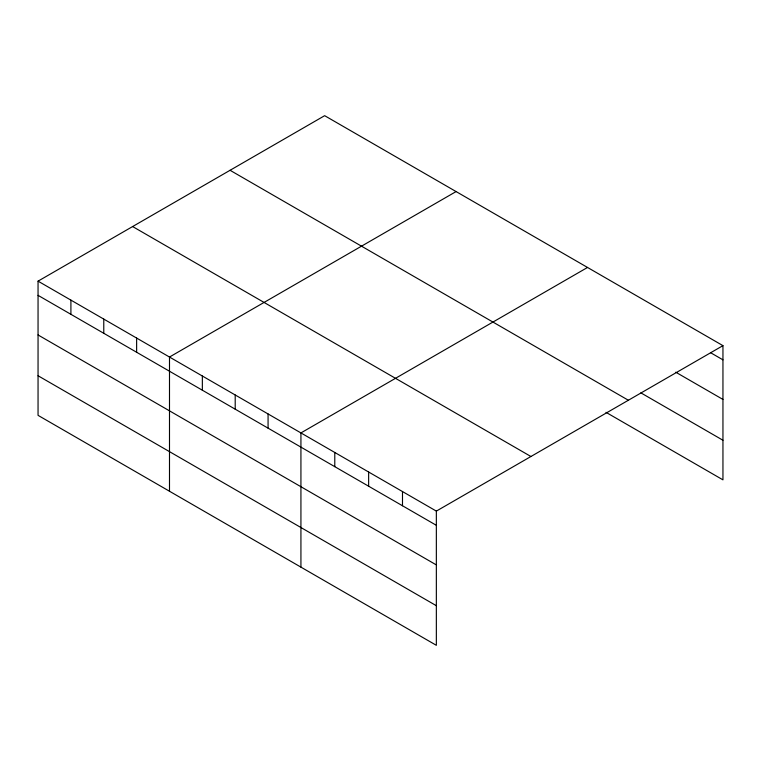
<?xml version="1.0" encoding="UTF-8"?>
<svg xmlns="http://www.w3.org/2000/svg" width="761" height="761" viewBox="0 0 761 761"><rect width="100%" height="100%" fill="white"/><g stroke="black" fill="none" stroke-linecap="round" stroke-linejoin="round"><path stroke-width="1.14" d="M436.348 564.909L436.348 511.107L38.05 281.151L38.05 415.354L436.348 645.318L436.348 564.909L38.05 334.954M38.05 281.151L324.652 115.682L722.95 345.646L722.95 479.849L605.994 412.329M456.086 191.572L169.494 357.033L169.494 491.245M587.53 267.453L300.928 432.923L300.928 567.126M436.348 511.107L722.95 345.646M710.641 352.733L722.95 359.839M675.758 372.196L722.95 399.439M640.876 392.857L722.95 440.248M230.069 170.293L628.377 400.248M132.623 226.55L530.931 456.505M38.05 295.344L436.348 525.309M38.05 375.753L436.348 605.708M402.493 491.558L402.493 505.761M368.638 472.02L368.638 486.212M334.783 452.472L334.783 466.664M268.072 413.955L268.072 428.148M235.206 394.978L235.206 409.18M202.35 376.01L202.35 390.203M136.628 338.065L136.628 352.267M103.772 319.097L103.772 333.289M70.906 300.119L70.906 314.322"/></g></svg>
